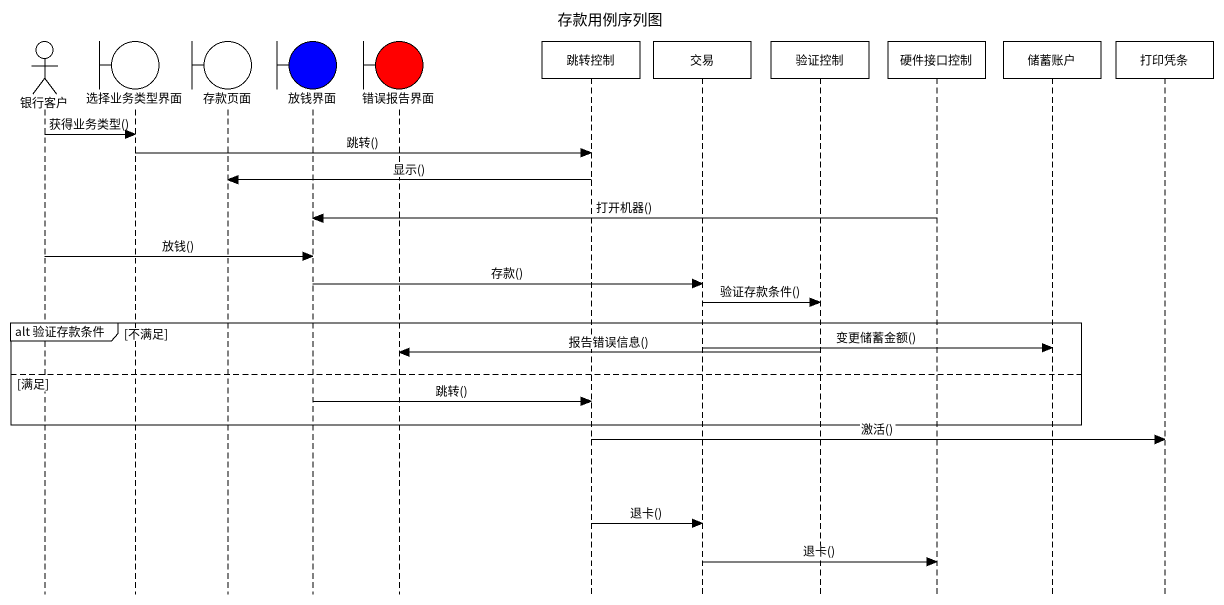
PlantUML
@startuml
title 存款用例序列图
hide footbox
actor 银行客户
boundary 选择业务类型界面
boundary 存款页面
boundary 放钱界面 #0000FF
boundary 错误报告界面 #FF0000
participant 跳转控制
participant 交易
participant 验证控制
participant 硬件接口控制
participant 储蓄账户
participant 打印凭条

银行客户 -> 选择业务类型界面 : 获得业务类型()
选择业务类型界面 -> 跳转控制 : 跳转()
跳转控制 -> 存款页面 : 显示()
硬件接口控制 -> 放钱界面 : 打开机器()
银行客户 -> 放钱界面 : 放钱()
放钱界面 -> 交易 : 存款()
交易 -> 验证控制 : 验证存款条件()
group alt 验证存款条件 [不满足]
  交易 -> 储蓄账户 : 变更储蓄金额()
  验证控制 -> 错误报告界面 : 报告错误信息()
else 满足
  放钱界面 -> 跳转控制 : 跳转()
end
跳转控制 -> 打印凭条 : 激活()
跳转控制 -> 交易 : 退卡()
交易 -> 硬件接口控制 : 退卡()
@enduml
